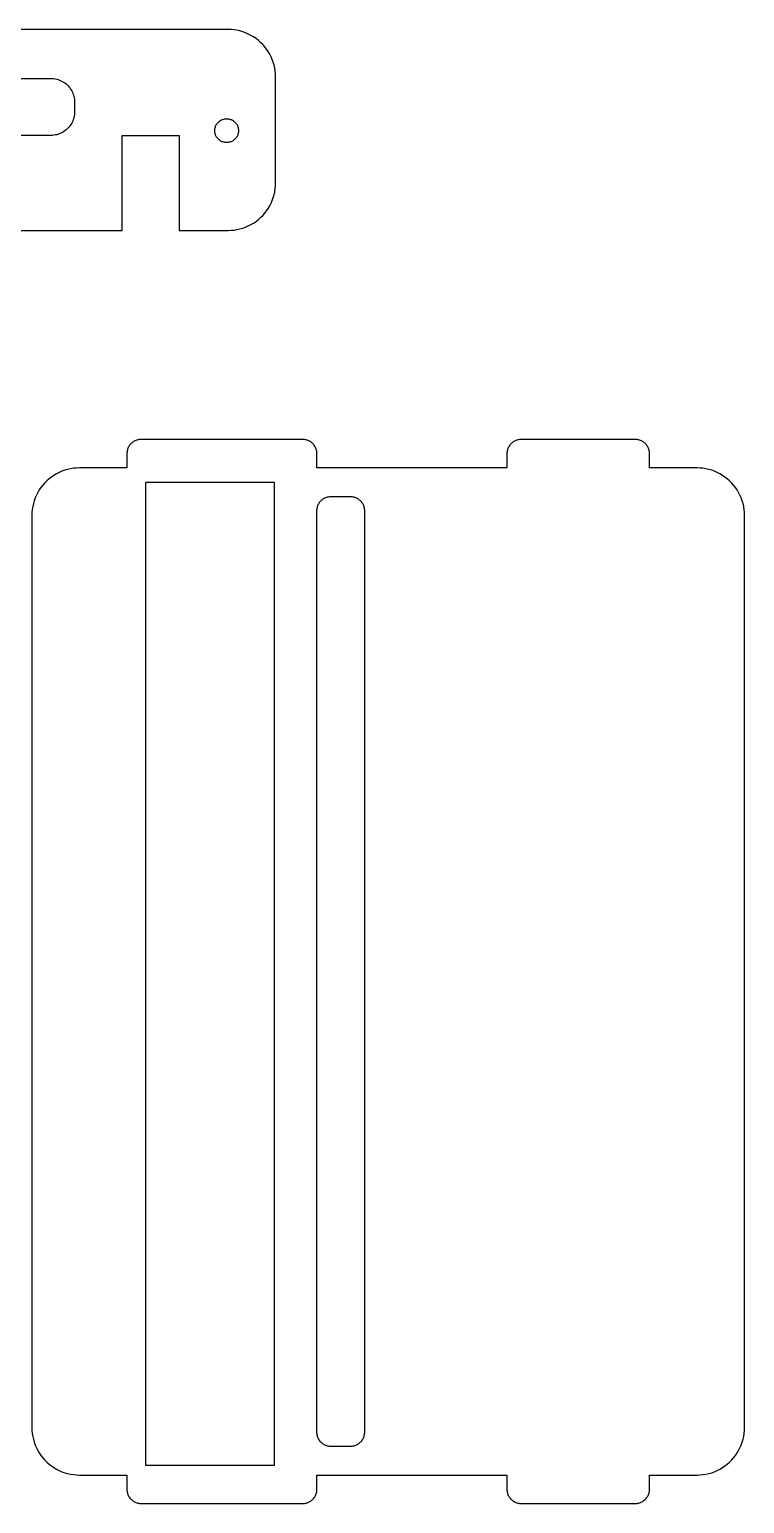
# Model space of a CAD drawing. Header units: metres. Extents: x -62 to 337, y -114 to 199.
# Drawn here: x 186.5 to 337, y -111 to 199.3 of the extents above; entities that cross this region are included whole.
import ezdxf

# ---------------------------------------------------------------- set-up
doc = ezdxf.new("R2010")
doc.units = ezdxf.units.M

msp = doc.modelspace()

# ---------------------------------------------------------------- linework, layer by layer
for p, q in [((228.3, 199.3), (-50, 199.3)), ((228.928, 199.28), (228.3, 199.3)), ((229.553, 199.221), (228.928, 199.28)), ((230.174, 199.123), (229.553, 199.221)), ((230.787, 198.986), (230.174, 199.123)), ((231.39, 198.811), (230.787, 198.986)), ((231.981, 198.598), (231.39, 198.811)), ((232.558, 198.348), (231.981, 198.598)), ((233.118, 198.063), (232.558, 198.348)), ((233.658, 197.743), (233.118, 198.063)), ((234.178, 197.39), (233.658, 197.743)), ((234.674, 197.005), (234.178, 197.39)), ((235.145, 196.59), (234.674, 197.005)), ((235.59, 196.145), (235.145, 196.59)), ((236.005, 195.674), (235.59, 196.145)), ((236.39, 195.178), (236.005, 195.674)), ((236.743, 194.658), (236.39, 195.178)), ((237.063, 194.118), (236.743, 194.658)), ((237.348, 193.558), (237.063, 194.118)), ((237.598, 192.981), (237.348, 193.558)), ((237.811, 192.39), (237.598, 192.981)), ((237.986, 191.787), (237.811, 192.39)), ((238.123, 191.174), (237.986, 191.787)), ((238.221, 190.553), (238.123, 191.174)), ((238.28, 189.928), (238.221, 190.553)), ((238.3, 189.3), (238.28, 189.928)), ((238.3, 167), (238.3, 189.3)), ((9, 189), (191, 189)), ((191, 189), (191.314, 188.99)), ((191.314, 188.99), (191.627, 188.961)), ((191.627, 188.961), (191.937, 188.911)), ((191.937, 188.911), (192.243, 188.843)), ((192.243, 188.843), (192.545, 188.755)), ((192.545, 188.755), (192.841, 188.649)), ((192.841, 188.649), (193.129, 188.524)), ((193.129, 188.524), (193.409, 188.382)), ((193.409, 188.382), (193.679, 188.222)), ((193.679, 188.222), (193.939, 188.045)), ((193.939, 188.045), (194.187, 187.853)), ((194.187, 187.853), (194.423, 187.645)), ((194.423, 187.645), (194.645, 187.423)), ((194.645, 187.423), (194.853, 187.187)), ((194.853, 187.187), (195.045, 186.939)), ((195.045, 186.939), (195.222, 186.679)), ((195.222, 186.679), (195.382, 186.409)), ((195.382, 186.409), (195.524, 186.129)), ((195.524, 186.129), (195.649, 185.841)), ((195.649, 185.841), (195.755, 185.545)), ((195.755, 185.545), (195.843, 185.243)), ((195.843, 185.243), (195.911, 184.937)), ((195.911, 184.937), (195.961, 184.627)), ((195.961, 184.627), (195.99, 184.314)), ((195.99, 184.314), (196, 184)), ((196, 184), (196, 182)), ((195.649, 180.159), (195.524, 179.871)), ((195.755, 180.455), (195.649, 180.159)), ((195.843, 180.757), (195.755, 180.455)), ((195.911, 181.063), (195.843, 180.757)), ((195.961, 181.373), (195.911, 181.063)), ((195.99, 181.686), (195.961, 181.373)), ((196, 182), (195.99, 181.686)), ((226.406, 179.926), (226.531, 180.023)), ((226.531, 180.023), (226.66, 180.111)), ((226.66, 180.111), (226.796, 180.191)), ((226.796, 180.191), (226.936, 180.262)), ((226.936, 180.262), (227.08, 180.324)), ((227.08, 180.324), (227.227, 180.378)), ((227.227, 180.378), (227.378, 180.421)), ((227.378, 180.421), (227.532, 180.456)), ((227.532, 180.456), (227.687, 180.48)), ((227.687, 180.48), (227.843, 180.495)), ((227.843, 180.495), (228, 180.5)), ((228, 180.5), (228.157, 180.495)), ((228.157, 180.495), (228.313, 180.48)), ((228.313, 180.48), (228.468, 180.456)), ((228.468, 180.456), (228.622, 180.421)), ((228.622, 180.421), (228.773, 180.378)), ((228.773, 180.378), (228.92, 180.324)), ((228.92, 180.324), (229.064, 180.262)), ((229.064, 180.262), (229.204, 180.191)), ((229.204, 180.191), (229.34, 180.111)), ((229.34, 180.111), (229.469, 180.023)), ((229.469, 180.023), (229.594, 179.926)), ((191, 177), (9, 177)), ((191.314, 177.01), (191, 177)), ((191.627, 177.039), (191.314, 177.01)), ((191.937, 177.089), (191.627, 177.039)), ((192.243, 177.157), (191.937, 177.089)), ((192.545, 177.245), (192.243, 177.157)), ((192.841, 177.351), (192.545, 177.245)), ((193.129, 177.476), (192.841, 177.351)), ((193.409, 177.618), (193.129, 177.476)), ((193.679, 177.778), (193.409, 177.618)), ((193.939, 177.955), (193.679, 177.778)), ((194.187, 178.147), (193.939, 177.955)), ((194.423, 178.355), (194.187, 178.147)), ((194.645, 178.577), (194.423, 178.355)), ((194.853, 178.813), (194.645, 178.577)), ((195.045, 179.061), (194.853, 178.813)), ((195.222, 179.321), (195.045, 179.061)), ((195.382, 179.591), (195.222, 179.321)), ((195.524, 179.871), (195.382, 179.591)), ((206, 157), (206, 177)), ((206, 177), (218, 177)), ((218, 177), (218, 157)), ((225.5, 178), (225.505, 178.157)), ((225.505, 177.843), (225.5, 178)), ((225.505, 178.157), (225.52, 178.313)), ((225.52, 177.687), (225.505, 177.843)), ((225.52, 178.313), (225.544, 178.468)), ((225.544, 177.532), (225.52, 177.687)), ((225.544, 178.468), (225.579, 178.622)), ((225.579, 177.378), (225.544, 177.532)), ((225.579, 178.622), (225.622, 178.773)), ((225.622, 177.227), (225.579, 177.378)), ((225.622, 178.773), (225.676, 178.92)), ((225.676, 177.08), (225.622, 177.227)), ((225.676, 178.92), (225.738, 179.064)), ((225.738, 176.936), (225.676, 177.08)), ((225.738, 179.064), (225.809, 179.204)), ((225.809, 176.796), (225.738, 176.936)), ((225.809, 179.204), (225.889, 179.34)), ((225.889, 179.34), (225.977, 179.469)), ((225.977, 179.469), (226.074, 179.594)), ((226.074, 179.594), (226.178, 179.711)), ((226.178, 179.711), (226.289, 179.822)), ((226.289, 179.822), (226.406, 179.926)), ((229.594, 179.926), (229.711, 179.822)), ((229.711, 179.822), (229.822, 179.711)), ((229.822, 179.711), (229.926, 179.594)), ((229.926, 179.594), (230.023, 179.469)), ((230.023, 179.469), (230.111, 179.34)), ((230.111, 179.34), (230.191, 179.204)), ((230.191, 179.204), (230.262, 179.064)), ((230.262, 176.936), (230.191, 176.796)), ((230.262, 179.064), (230.324, 178.92)), ((230.324, 177.08), (230.262, 176.936)), ((230.324, 178.92), (230.378, 178.773)), ((230.378, 177.227), (230.324, 177.08)), ((230.378, 178.773), (230.421, 178.622)), ((230.421, 177.378), (230.378, 177.227)), ((230.421, 178.622), (230.456, 178.468)), ((230.456, 177.532), (230.421, 177.378)), ((230.456, 178.468), (230.48, 178.313)), ((230.48, 177.687), (230.456, 177.532)), ((230.48, 178.313), (230.495, 178.157)), ((230.495, 177.843), (230.48, 177.687)), ((230.495, 178.157), (230.5, 178)), ((230.5, 178), (230.495, 177.843)), ((225.889, 176.66), (225.809, 176.796)), ((225.977, 176.531), (225.889, 176.66)), ((226.074, 176.406), (225.977, 176.531)), ((226.178, 176.289), (226.074, 176.406)), ((226.289, 176.178), (226.178, 176.289)), ((226.406, 176.074), (226.289, 176.178)), ((226.531, 175.977), (226.406, 176.074)), ((226.66, 175.889), (226.531, 175.977)), ((226.796, 175.809), (226.66, 175.889)), ((226.936, 175.738), (226.796, 175.809)), ((227.08, 175.676), (226.936, 175.738)), ((227.227, 175.622), (227.08, 175.676)), ((227.378, 175.579), (227.227, 175.622)), ((227.532, 175.544), (227.378, 175.579)), ((227.687, 175.52), (227.532, 175.544)), ((227.843, 175.505), (227.687, 175.52)), ((228, 175.5), (227.843, 175.505)), ((228.157, 175.505), (228, 175.5)), ((228.313, 175.52), (228.157, 175.505)), ((228.468, 175.544), (228.313, 175.52)), ((228.622, 175.579), (228.468, 175.544)), ((228.773, 175.622), (228.622, 175.579)), ((228.92, 175.676), (228.773, 175.622)), ((229.064, 175.738), (228.92, 175.676)), ((229.204, 175.809), (229.064, 175.738)), ((229.34, 175.889), (229.204, 175.809)), ((229.469, 175.977), (229.34, 175.889)), ((229.594, 176.074), (229.469, 175.977)), ((229.711, 176.178), (229.594, 176.074)), ((229.822, 176.289), (229.711, 176.178)), ((229.926, 176.406), (229.822, 176.289)), ((230.023, 176.531), (229.926, 176.406)), ((230.111, 176.66), (230.023, 176.531)), ((230.191, 176.796), (230.111, 176.66)), ((237.811, 163.91), (237.986, 164.513)), ((237.986, 164.513), (238.123, 165.126)), ((238.123, 165.126), (238.221, 165.747)), ((238.221, 165.747), (238.28, 166.372)), ((238.28, 166.372), (238.3, 167)), ((236.39, 161.122), (236.743, 161.642)), ((236.743, 161.642), (237.063, 162.182)), ((237.063, 162.182), (237.348, 162.742)), ((237.348, 162.742), (237.598, 163.319)), ((237.598, 163.319), (237.811, 163.91)), ((233.118, 158.237), (233.658, 158.557)), ((233.658, 158.557), (234.178, 158.91)), ((234.178, 158.91), (234.674, 159.295)), ((234.674, 159.295), (235.145, 159.71)), ((235.145, 159.71), (235.59, 160.155)), ((235.59, 160.155), (236.005, 160.626)), ((236.005, 160.626), (236.39, 161.122)), ((-6, 157), (206, 157)), ((218, 157), (228.3, 157)), ((228.3, 157), (228.928, 157.02)), ((228.928, 157.02), (229.553, 157.079)), ((229.553, 157.079), (230.174, 157.177)), ((230.174, 157.177), (230.787, 157.314)), ((230.787, 157.314), (231.39, 157.489)), ((231.39, 157.489), (231.981, 157.702)), ((231.981, 157.702), (232.558, 157.952)), ((232.558, 157.952), (233.118, 158.237)), ((207.573, 111.763), (207.467, 111.607)), ((207.688, 111.912), (207.573, 111.763)), ((207.813, 112.054), (207.688, 111.912)), ((207.946, 112.187), (207.813, 112.054)), ((208.088, 112.312), (207.946, 112.187)), ((208.237, 112.427), (208.088, 112.312)), ((208.393, 112.533), (208.237, 112.427)), ((208.555, 112.629), (208.393, 112.533)), ((208.723, 112.714), (208.555, 112.629)), ((208.896, 112.789), (208.723, 112.714)), ((209.073, 112.853), (208.896, 112.789)), ((209.254, 112.906), (209.073, 112.853)), ((209.438, 112.947), (209.254, 112.906)), ((209.624, 112.976), (209.438, 112.947)), ((209.812, 112.994), (209.624, 112.976)), ((210, 113), (209.812, 112.994)), ((244, 113), (210, 113)), ((244.188, 112.994), (244, 113)), ((244.376, 112.976), (244.188, 112.994)), ((244.562, 112.947), (244.376, 112.976)), ((244.746, 112.906), (244.562, 112.947)), ((244.927, 112.853), (244.746, 112.906)), ((245.104, 112.789), (244.927, 112.853)), ((245.277, 112.714), (245.104, 112.789)), ((245.445, 112.629), (245.277, 112.714)), ((245.607, 112.533), (245.445, 112.629)), ((245.763, 112.427), (245.607, 112.533)), ((245.912, 112.312), (245.763, 112.427)), ((246.054, 112.187), (245.912, 112.312)), ((246.187, 112.054), (246.054, 112.187)), ((246.312, 111.912), (246.187, 112.054)), ((246.427, 111.763), (246.312, 111.912)), ((246.533, 111.607), (246.427, 111.763)), ((287.573, 111.763), (287.467, 111.607)), ((287.688, 111.912), (287.573, 111.763)), ((287.813, 112.054), (287.688, 111.912)), ((287.946, 112.187), (287.813, 112.054)), ((288.088, 112.312), (287.946, 112.187)), ((288.237, 112.427), (288.088, 112.312)), ((288.393, 112.533), (288.237, 112.427)), ((288.555, 112.629), (288.393, 112.533)), ((288.723, 112.714), (288.555, 112.629)), ((288.896, 112.789), (288.723, 112.714)), ((289.073, 112.853), (288.896, 112.789)), ((289.254, 112.906), (289.073, 112.853)), ((289.438, 112.947), (289.254, 112.906)), ((289.624, 112.976), (289.438, 112.947)), ((289.812, 112.994), (289.624, 112.976)), ((290, 113), (289.812, 112.994)), ((314, 113), (290, 113)), ((314.188, 112.994), (314, 113)), ((314.376, 112.976), (314.188, 112.994)), ((314.562, 112.947), (314.376, 112.976)), ((314.746, 112.906), (314.562, 112.947)), ((314.927, 112.853), (314.746, 112.906)), ((315.104, 112.789), (314.927, 112.853)), ((315.277, 112.714), (315.104, 112.789)), ((315.445, 112.629), (315.277, 112.714)), ((315.607, 112.533), (315.445, 112.629)), ((315.763, 112.427), (315.607, 112.533)), ((315.912, 112.312), (315.763, 112.427)), ((316.054, 112.187), (315.912, 112.312)), ((316.187, 112.054), (316.054, 112.187)), ((316.312, 111.912), (316.187, 112.054)), ((316.427, 111.763), (316.312, 111.912)), ((316.533, 111.607), (316.427, 111.763)), ((207.006, 110.188), (207, 110)), ((207, 110), (207, 107)), ((207.024, 110.376), (207.006, 110.188)), ((207.053, 110.562), (207.024, 110.376)), ((207.094, 110.746), (207.053, 110.562)), ((207.147, 110.927), (207.094, 110.746)), ((207.211, 111.104), (207.147, 110.927)), ((207.286, 111.277), (207.211, 111.104)), ((207.371, 111.445), (207.286, 111.277)), ((207.467, 111.607), (207.371, 111.445)), ((246.629, 111.445), (246.533, 111.607)), ((246.714, 111.277), (246.629, 111.445)), ((246.789, 111.104), (246.714, 111.277)), ((246.853, 110.927), (246.789, 111.104)), ((246.906, 110.746), (246.853, 110.927)), ((246.947, 110.562), (246.906, 110.746)), ((246.976, 110.376), (246.947, 110.562)), ((246.994, 110.188), (246.976, 110.376)), ((247, 110), (246.994, 110.188)), ((247, 107), (247, 110)), ((287.006, 110.188), (287, 110)), ((287, 110), (287, 107)), ((287.024, 110.376), (287.006, 110.188)), ((287.053, 110.562), (287.024, 110.376)), ((287.094, 110.746), (287.053, 110.562)), ((287.147, 110.927), (287.094, 110.746)), ((287.211, 111.104), (287.147, 110.927)), ((287.286, 111.277), (287.211, 111.104)), ((287.371, 111.445), (287.286, 111.277)), ((287.467, 111.607), (287.371, 111.445)), ((316.629, 111.445), (316.533, 111.607)), ((316.714, 111.277), (316.629, 111.445)), ((316.789, 111.104), (316.714, 111.277)), ((316.853, 110.927), (316.789, 111.104)), ((316.906, 110.746), (316.853, 110.927)), ((316.947, 110.562), (316.906, 110.746)), ((316.976, 110.376), (316.947, 110.562)), ((316.994, 110.188), (316.976, 110.376)), ((317, 110), (316.994, 110.188)), ((317, 107), (317, 110)), ((192.182, 105.763), (191.642, 105.443)), ((192.742, 106.048), (192.182, 105.763)), ((193.319, 106.298), (192.742, 106.048)), ((193.91, 106.511), (193.319, 106.298)), ((194.513, 106.686), (193.91, 106.511)), ((195.126, 106.823), (194.513, 106.686)), ((195.747, 106.921), (195.126, 106.823)), ((196.372, 106.98), (195.747, 106.921)), ((197, 107), (196.372, 106.98)), ((207, 107), (197, 107)), ((287, 107), (247, 107)), ((327, 107), (317, 107)), ((327.628, 106.98), (327, 107)), ((328.253, 106.921), (327.628, 106.98)), ((328.874, 106.823), (328.253, 106.921)), ((329.487, 106.686), (328.874, 106.823)), ((330.09, 106.511), (329.487, 106.686)), ((330.681, 106.298), (330.09, 106.511)), ((331.258, 106.048), (330.681, 106.298)), ((331.818, 105.763), (331.258, 106.048)), ((332.358, 105.443), (331.818, 105.763)), ((188.91, 102.878), (188.557, 102.358)), ((189.295, 103.374), (188.91, 102.878)), ((189.71, 103.845), (189.295, 103.374)), ((190.155, 104.29), (189.71, 103.845)), ((190.626, 104.705), (190.155, 104.29)), ((191.122, 105.09), (190.626, 104.705)), ((191.642, 105.443), (191.122, 105.09)), ((211, -103), (211, 104)), ((211, 104), (238, 104)), ((238, 104), (238, -103)), ((332.878, 105.09), (332.358, 105.443)), ((333.374, 104.705), (332.878, 105.09)), ((333.845, 104.29), (333.374, 104.705)), ((334.29, 103.845), (333.845, 104.29)), ((334.705, 103.374), (334.29, 103.845)), ((335.09, 102.878), (334.705, 103.374)), ((335.443, 102.358), (335.09, 102.878)), ((187.314, 99.4869), (187.177, 98.8738)), ((187.489, 100.09), (187.314, 99.4869)), ((187.702, 100.681), (187.489, 100.09)), ((187.952, 101.258), (187.702, 100.681)), ((188.237, 101.818), (187.952, 101.258)), ((188.557, 102.358), (188.237, 101.818)), ((247.286, 99.2773), (247.371, 99.4453)), ((247.371, 99.4453), (247.467, 99.6075)), ((247.467, 99.6075), (247.573, 99.7634)), ((247.573, 99.7634), (247.688, 99.9123)), ((247.688, 99.9123), (247.813, 100.054)), ((247.813, 100.054), (247.946, 100.187)), ((247.946, 100.187), (248.088, 100.312)), ((248.088, 100.312), (248.237, 100.427)), ((248.237, 100.427), (248.393, 100.533)), ((248.393, 100.533), (248.555, 100.629)), ((248.555, 100.629), (248.723, 100.714)), ((248.723, 100.714), (248.896, 100.789)), ((248.896, 100.789), (249.073, 100.853)), ((249.073, 100.853), (249.254, 100.906)), ((249.254, 100.906), (249.438, 100.947)), ((249.438, 100.947), (249.624, 100.976)), ((249.624, 100.976), (249.812, 100.994)), ((249.812, 100.994), (250, 101)), ((250, 101), (254, 101)), ((254, 101), (254.188, 100.994)), ((254.188, 100.994), (254.376, 100.976)), ((254.376, 100.976), (254.562, 100.947)), ((254.562, 100.947), (254.746, 100.906)), ((254.746, 100.906), (254.927, 100.853)), ((254.927, 100.853), (255.104, 100.789)), ((255.104, 100.789), (255.277, 100.714)), ((255.277, 100.714), (255.445, 100.629)), ((255.445, 100.629), (255.607, 100.533)), ((255.607, 100.533), (255.763, 100.427)), ((255.763, 100.427), (255.912, 100.312)), ((255.912, 100.312), (256.054, 100.187)), ((256.054, 100.187), (256.187, 100.054)), ((256.187, 100.054), (256.312, 99.9123)), ((256.312, 99.9123), (256.427, 99.7634)), ((256.427, 99.7634), (256.533, 99.6075)), ((256.533, 99.6075), (256.629, 99.4453)), ((256.629, 99.4453), (256.714, 99.2773)), ((335.763, 101.818), (335.443, 102.358)), ((336.048, 101.258), (335.763, 101.818)), ((336.298, 100.681), (336.048, 101.258)), ((336.511, 100.09), (336.298, 100.681)), ((336.686, 99.4869), (336.511, 100.09)), ((336.823, 98.8738), (336.686, 99.4869)), ((187.02, 97.6279), (187, 97)), ((187, 97), (187, -95)), ((187.079, 98.2533), (187.02, 97.6279)), ((187.177, 98.8738), (187.079, 98.2533)), ((247, 98), (247.006, 98.1884)), ((247, -96), (247, 98)), ((247.006, 98.1884), (247.024, 98.376)), ((247.024, 98.376), (247.053, 98.5621)), ((247.053, 98.5621), (247.094, 98.7461)), ((247.094, 98.7461), (247.147, 98.927)), ((247.147, 98.927), (247.211, 99.1044)), ((247.211, 99.1044), (247.286, 99.2773)), ((256.714, 99.2773), (256.789, 99.1044)), ((256.789, 99.1044), (256.853, 98.927)), ((256.853, 98.927), (256.906, 98.7461)), ((256.906, 98.7461), (256.947, 98.5621)), ((256.947, 98.5621), (256.976, 98.376)), ((256.976, 98.376), (256.994, 98.1884)), ((256.994, 98.1884), (257, 98)), ((257, 98), (257, -96)), ((336.921, 98.2533), (336.823, 98.8738)), ((336.98, 97.6279), (336.921, 98.2533)), ((337, 97), (336.98, 97.6279)), ((337, -95), (337, 97)), ((187, -95), (187.02, -95.6279)), ((187.02, -95.6279), (187.079, -96.2533)), ((247.006, -96.1884), (247, -96)), ((247.024, -96.376), (247.006, -96.1884)), ((256.994, -96.1884), (256.976, -96.376)), ((257, -96), (256.994, -96.1884)), ((336.921, -96.2533), (336.98, -95.6279)), ((336.98, -95.6279), (337, -95)), ((187.079, -96.2533), (187.177, -96.8738)), ((187.177, -96.8738), (187.314, -97.4869)), ((187.314, -97.4869), (187.489, -98.0902)), ((187.489, -98.0902), (187.702, -98.6812)), ((187.702, -98.6812), (187.952, -99.2578)), ((187.952, -99.2578), (188.237, -99.8175)), ((247.053, -96.5621), (247.024, -96.376)), ((247.094, -96.7461), (247.053, -96.5621)), ((247.147, -96.927), (247.094, -96.7461)), ((247.211, -97.1044), (247.147, -96.927)), ((247.286, -97.2773), (247.211, -97.1044)), ((247.371, -97.4453), (247.286, -97.2773)), ((247.467, -97.6075), (247.371, -97.4453)), ((247.573, -97.7634), (247.467, -97.6075)), ((247.688, -97.9123), (247.573, -97.7634)), ((247.813, -98.0536), (247.688, -97.9123)), ((247.946, -98.1869), (247.813, -98.0536)), ((248.088, -98.3115), (247.946, -98.1869)), ((248.237, -98.427), (248.088, -98.3115)), ((248.393, -98.533), (248.237, -98.427)), ((248.555, -98.6289), (248.393, -98.533)), ((248.723, -98.7145), (248.555, -98.6289)), ((248.896, -98.7893), (248.723, -98.7145)), ((249.073, -98.8532), (248.896, -98.7893)), ((249.254, -98.9057), (249.073, -98.8532)), ((249.438, -98.9469), (249.254, -98.9057)), ((249.624, -98.9763), (249.438, -98.9469)), ((249.812, -98.9941), (249.624, -98.9763)), ((250, -99), (249.812, -98.9941)), ((254, -99), (250, -99)), ((254.188, -98.9941), (254, -99)), ((254.376, -98.9763), (254.188, -98.9941)), ((254.562, -98.9469), (254.376, -98.9763)), ((254.746, -98.9057), (254.562, -98.9469)), ((254.927, -98.8532), (254.746, -98.9057)), ((255.104, -98.7893), (254.927, -98.8532)), ((255.277, -98.7145), (255.104, -98.7893)), ((255.445, -98.6289), (255.277, -98.7145)), ((255.607, -98.533), (255.445, -98.6289)), ((255.763, -98.427), (255.607, -98.533)), ((255.912, -98.3115), (255.763, -98.427)), ((256.054, -98.1869), (255.912, -98.3115)), ((256.187, -98.0536), (256.054, -98.1869)), ((256.312, -97.9123), (256.187, -98.0536)), ((256.427, -97.7634), (256.312, -97.9123)), ((256.533, -97.6075), (256.427, -97.7634)), ((256.629, -97.4453), (256.533, -97.6075)), ((256.714, -97.2773), (256.629, -97.4453)), ((256.789, -97.1044), (256.714, -97.2773)), ((256.853, -96.927), (256.789, -97.1044)), ((256.906, -96.7461), (256.853, -96.927)), ((256.947, -96.5621), (256.906, -96.7461)), ((256.976, -96.376), (256.947, -96.5621)), ((335.763, -99.8175), (336.048, -99.2578)), ((336.048, -99.2578), (336.298, -98.6812)), ((336.298, -98.6812), (336.511, -98.0902)), ((336.511, -98.0902), (336.686, -97.4869)), ((336.686, -97.4869), (336.823, -96.8738)), ((336.823, -96.8738), (336.921, -96.2533)), ((188.237, -99.8175), (188.557, -100.358)), ((188.557, -100.358), (188.91, -100.878)), ((188.91, -100.878), (189.295, -101.374)), ((189.295, -101.374), (189.71, -101.845)), ((189.71, -101.845), (190.155, -102.29)), ((190.155, -102.29), (190.626, -102.705)), ((333.374, -102.705), (333.845, -102.29)), ((333.845, -102.29), (334.29, -101.845)), ((334.29, -101.845), (334.705, -101.374)), ((334.705, -101.374), (335.09, -100.878)), ((335.09, -100.878), (335.443, -100.358)), ((335.443, -100.358), (335.763, -99.8175)), ((190.626, -102.705), (191.122, -103.09)), ((191.122, -103.09), (191.642, -103.443)), ((191.642, -103.443), (192.182, -103.763)), ((192.182, -103.763), (192.742, -104.048)), ((192.742, -104.048), (193.319, -104.298)), ((193.319, -104.298), (193.91, -104.511)), ((193.91, -104.511), (194.513, -104.686)), ((194.513, -104.686), (195.126, -104.823)), ((195.126, -104.823), (195.747, -104.921)), ((195.747, -104.921), (196.372, -104.98)), ((196.372, -104.98), (197, -105)), ((197, -105), (207, -105)), ((207, -105), (207, -108)), ((238, -103), (211, -103)), ((247, -108), (247, -105)), ((247, -105), (287, -105)), ((287, -105), (287, -108)), ((317, -108), (317, -105)), ((317, -105), (327, -105)), ((327, -105), (327.628, -104.98)), ((327.628, -104.98), (328.253, -104.921)), ((328.253, -104.921), (328.874, -104.823)), ((328.874, -104.823), (329.487, -104.686)), ((329.487, -104.686), (330.09, -104.511)), ((330.09, -104.511), (330.681, -104.298)), ((330.681, -104.298), (331.258, -104.048)), ((331.258, -104.048), (331.818, -103.763)), ((331.818, -103.763), (332.358, -103.443)), ((332.358, -103.443), (332.878, -103.09)), ((332.878, -103.09), (333.374, -102.705)), ((207, -108), (207.006, -108.188)), ((207.006, -108.188), (207.024, -108.376)), ((207.024, -108.376), (207.053, -108.562)), ((207.053, -108.562), (207.094, -108.746)), ((246.906, -108.746), (246.947, -108.562)), ((246.947, -108.562), (246.976, -108.376)), ((246.976, -108.376), (246.994, -108.188)), ((246.994, -108.188), (247, -108)), ((287, -108), (287.006, -108.188)), ((287.006, -108.188), (287.024, -108.376)), ((287.024, -108.376), (287.053, -108.562)), ((287.053, -108.562), (287.094, -108.746)), ((316.906, -108.746), (316.947, -108.562)), ((316.947, -108.562), (316.976, -108.376)), ((316.976, -108.376), (316.994, -108.188)), ((316.994, -108.188), (317, -108)), ((207.094, -108.746), (207.147, -108.927)), ((207.147, -108.927), (207.211, -109.104)), ((207.211, -109.104), (207.286, -109.277)), ((207.286, -109.277), (207.371, -109.445)), ((207.371, -109.445), (207.467, -109.607)), ((207.467, -109.607), (207.573, -109.763)), ((207.573, -109.763), (207.688, -109.912)), ((207.688, -109.912), (207.813, -110.054)), ((207.813, -110.054), (207.946, -110.187)), ((207.946, -110.187), (208.088, -110.312)), ((208.088, -110.312), (208.237, -110.427)), ((208.237, -110.427), (208.393, -110.533)), ((208.393, -110.533), (208.555, -110.629)), ((208.555, -110.629), (208.723, -110.714)), ((208.723, -110.714), (208.896, -110.789)), ((208.896, -110.789), (209.073, -110.853)), ((209.073, -110.853), (209.254, -110.906)), ((209.254, -110.906), (209.438, -110.947)), ((209.438, -110.947), (209.624, -110.976)), ((209.624, -110.976), (209.812, -110.994)), ((209.812, -110.994), (210, -111)), ((210, -111), (244, -111)), ((244, -111), (244.188, -110.994)), ((244.188, -110.994), (244.376, -110.976)), ((244.376, -110.976), (244.562, -110.947)), ((244.562, -110.947), (244.746, -110.906)), ((244.746, -110.906), (244.927, -110.853)), ((244.927, -110.853), (245.104, -110.789)), ((245.104, -110.789), (245.277, -110.714)), ((245.277, -110.714), (245.445, -110.629)), ((245.445, -110.629), (245.607, -110.533)), ((245.607, -110.533), (245.763, -110.427)), ((245.763, -110.427), (245.912, -110.312)), ((245.912, -110.312), (246.054, -110.187)), ((246.054, -110.187), (246.187, -110.054)), ((246.187, -110.054), (246.312, -109.912)), ((246.312, -109.912), (246.427, -109.763)), ((246.427, -109.763), (246.533, -109.607)), ((246.533, -109.607), (246.629, -109.445)), ((246.629, -109.445), (246.714, -109.277)), ((246.714, -109.277), (246.789, -109.104)), ((246.789, -109.104), (246.853, -108.927)), ((246.853, -108.927), (246.906, -108.746)), ((287.094, -108.746), (287.147, -108.927)), ((287.147, -108.927), (287.211, -109.104)), ((287.211, -109.104), (287.286, -109.277)), ((287.286, -109.277), (287.371, -109.445)), ((287.371, -109.445), (287.467, -109.607)), ((287.467, -109.607), (287.573, -109.763)), ((287.573, -109.763), (287.688, -109.912)), ((287.688, -109.912), (287.813, -110.054)), ((287.813, -110.054), (287.946, -110.187)), ((287.946, -110.187), (288.088, -110.312)), ((288.088, -110.312), (288.237, -110.427)), ((288.237, -110.427), (288.393, -110.533)), ((288.393, -110.533), (288.555, -110.629)), ((288.555, -110.629), (288.723, -110.714)), ((288.723, -110.714), (288.896, -110.789)), ((288.896, -110.789), (289.073, -110.853)), ((289.073, -110.853), (289.254, -110.906)), ((289.254, -110.906), (289.438, -110.947)), ((289.438, -110.947), (289.624, -110.976)), ((289.624, -110.976), (289.812, -110.994)), ((289.812, -110.994), (290, -111)), ((290, -111), (314, -111)), ((314, -111), (314.188, -110.994)), ((314.188, -110.994), (314.376, -110.976)), ((314.376, -110.976), (314.562, -110.947)), ((314.562, -110.947), (314.746, -110.906)), ((314.746, -110.906), (314.927, -110.853)), ((314.927, -110.853), (315.104, -110.789)), ((315.104, -110.789), (315.277, -110.714)), ((315.277, -110.714), (315.445, -110.629)), ((315.445, -110.629), (315.607, -110.533)), ((315.607, -110.533), (315.763, -110.427)), ((315.763, -110.427), (315.912, -110.312)), ((315.912, -110.312), (316.054, -110.187)), ((316.054, -110.187), (316.187, -110.054)), ((316.187, -110.054), (316.312, -109.912)), ((316.312, -109.912), (316.427, -109.763)), ((316.427, -109.763), (316.533, -109.607)), ((316.533, -109.607), (316.629, -109.445)), ((316.629, -109.445), (316.714, -109.277)), ((316.714, -109.277), (316.789, -109.104)), ((316.789, -109.104), (316.853, -108.927)), ((316.853, -108.927), (316.906, -108.746))]:
    msp.add_line(p, q)

doc.saveas('drawing.dxf')
